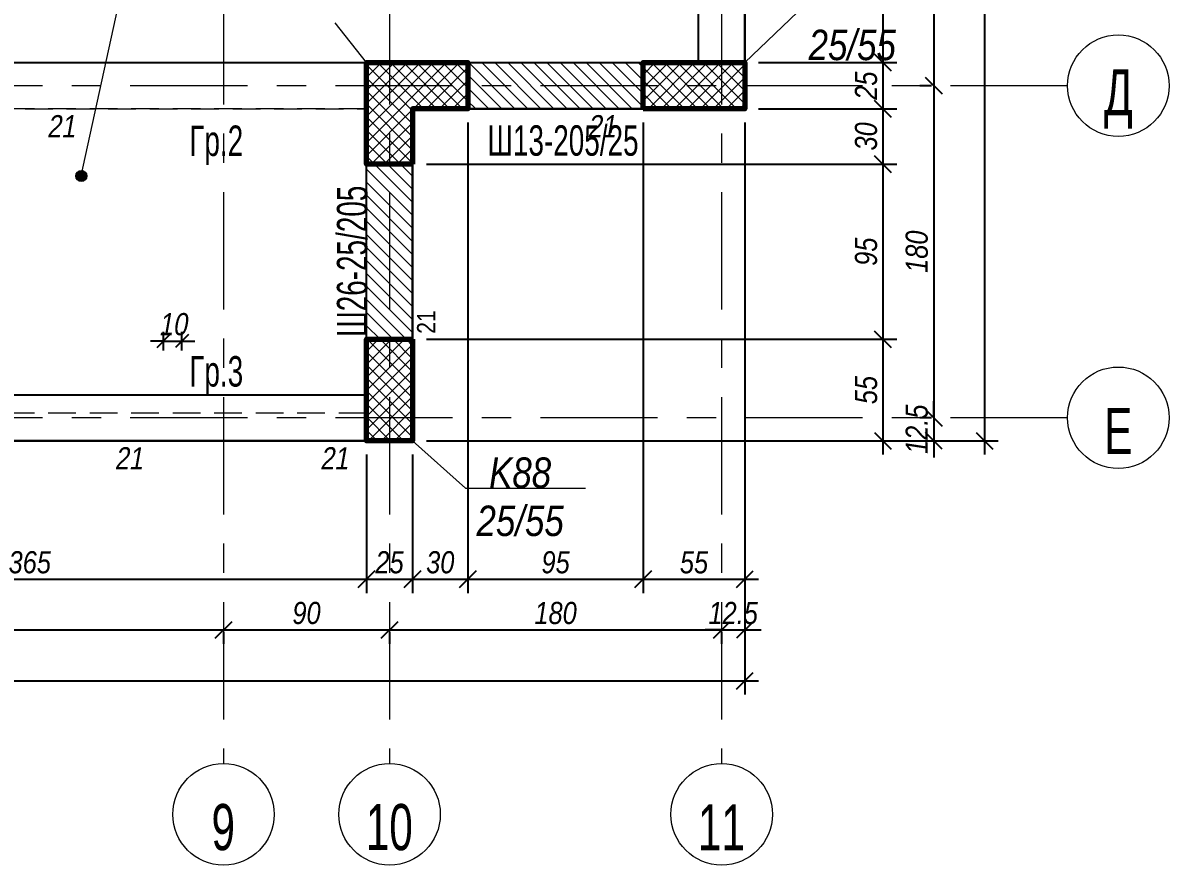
# Model space of a CAD drawing. Header units: millimetres. Extents: x 15565 to 20040, y -491 to 2778.
# Drawn here: x 18152 to 18773, y -24 to 433 of the extents above; entities that cross this region are included whole.
import ezdxf

# ---------------------------------------------------------------- set-up
doc = ezdxf.new("R2010")
doc.units = ezdxf.units.MM
doc.header["$PDMODE"] = 35
doc.linetypes.add('Grid Line', pattern=[111.125, 63.5, -15.875, 15.875, -15.875])
doc.linetypes.add('Hidden 3mm', pattern=[22.5, 15, -7.5])
doc.layers.get('Defpoints').update_dxf_attribs({"color": 6})
for name, color, linetype, lineweight in [('A-ANNO-DIMS', 41, 'Continuous', 9), ('A-FLOR', 132, 'Continuous', 25), ('A-FLOR-HDLN', 132, 'Hidden 3mm', 18), ('A-FLOR-IDEN', 11, 'Continuous', 9), ('A-WALL-IDEN', 52, 'Continuous', 9), ('A-WALL-PATT', 7, 'Continuous', 50), ('C- оси', 1, 'Continuous', 9), ('S-BEAM-HDLN', 132, 'Hidden 3mm', 18), ('S-COLS', 126, 'Continuous', 70), ('S-COLS-IDEN', 50, 'Continuous', 9), ('S-COLS_H', 7, 'Continuous', 70), ('S-GRID-оси', 1, 'Continuous', 9), ('гредиConcrete', 4, 'Continuous', 25), ('стени', 3, 'Continuous', 25)]:
    doc.layers.add(name, color=color, linetype=linetype, lineweight=lineweight)
doc.layers.add('GA_X', color=41, linetype='Continuous')
doc.layers.add('GA_Y', color=41, linetype='Continuous')
doc.styles.add('Arial Narrow', font='ARIALN.TTF', dxfattribs={"width": 0.8, "height": 25})
doc.styles.add('Arial Narrow_2', font='ARIALN.TTF', dxfattribs={"width": 0.8, "height": 16.5})
doc.styles.add('Arial Narrow_I', font='ARIALNI.TTF', dxfattribs={"height": 12})
doc.styles.add('Arial Narrow_I_1', font='ARIALNI.TTF', dxfattribs={"height": 16.5})
doc.styles.add('arn', font='ARIALN.TTF')
doc.styles.add('text', font='ARIALN.TTF', dxfattribs={"oblique": 10})
doc.dimstyles.new('arm', dxfattribs={"dimtxt": 10, "dimasz": 7, "dimexe": 5, "dimexo": 5, "dimgap": 3, "dimtad": 1, "dimdec": 1, "dimrnd": 0.5, "dimzin": 9, "dimtxsty": 'arn', "dimblk": 'OBLIQUE', "dimcen": -2.5, "dimdle": 5, "dimse1": 1, "dimse2": 1, "dimsd1": 1, "dimsd2": 1, "dimclrd": 256, "dimclre": 256, "dimclrt": 21, "dimadec": 0, "dimazin": 0, "dimtfac": 1, "dimtdec": 1, "dimtix": 1, "dimtmove": 2, "dimatfit": 3, "dimldrblk": 'DOT', "dimfxl": 1, "dimlwd": -1, "dimlwe": -1, "dimarcsym": 0})
doc.dimstyles.new('S&P', dxfattribs={"dimtxt": 12, "dimasz": 7, "dimexe": 5, "dimexo": 5, "dimgap": 3, "dimtad": 1, "dimdec": 1, "dimrnd": 0.5, "dimzin": 9, "dimtxsty": 'text', "dimblk": 'OBLIQUE', "dimcen": -2.5, "dimdle": 5, "dimclrd": 256, "dimclre": 256, "dimclrt": 21, "dimadec": 0, "dimazin": 0, "dimtfac": 1, "dimtdec": 1, "dimtix": 1, "dimtmove": 2, "dimatfit": 3, "dimldrblk": 'DOT', "dimfxl": 1, "dimlwd": -1, "dimlwe": -1, "dimarcsym": 0})
doc.dimstyles.new('Външни_дименсии_0_5_3', dxfattribs={"dimscale": 30.48, "dimtxt": 12.281172, "dimasz": 0.295276, "dimexe": 0.246063, "dimexo": 0.246063, "dimgap": 0.098425, "dimtad": 1, "dimdec": 1, "dimrnd": 0.5, "dimdsep": 46, "dimtxsty": 'Arial Narrow_I', "dimblk1": 'OBLIQUE', "dimblk2": 'OBLIQUE', "dimsah": 1, "dimcen": 0.09, "dimdle": 0.246063, "dimazin": 0, "dimtfac": 1, "dimtdec": 4, "dimtix": 1, "dimtmove": 0, "dimatfit": 3, "dimfxl": 1, "dimtvp": 1, "dimtolj": 1, "dimtzin": 0, "dimarcsym": 0})
pattern_1 = [(135, (-14351.6817, 4115.3176), (-3.5355339, -3.5355339), [])]
pattern_2 = [(45, (-14351.6817, 4115.3176), (-3.5355339, 3.5355339), []), (135, (-14351.6817, 4115.3176), (-3.5355339, -3.5355339), [])]

# ---------------------------------------------------------------- blocks, each defined once
blk = doc.blocks.new('*D16')
at = {"layer": 'Defpoints', "color": 0, "transparency": 16777216}
for p in [(18360.46, 278.54), (18360.46, 278.54), (18360.46, 257.54)]:
    blk.add_point(p, dxfattribs=at)
at = {"layer": 'GA_X', "color": 21, "transparency": 16777216, "insert": (18370.36, 270.54), "char_height": 10, "attachment_point": 5, "rotation": 90, "style": 'arn'}
blk.add_mtext('21', dxfattribs=at)
blk = doc.blocks.new('_Dot')
at = {"color": 0, "linetype": 'ByBlock', "lineweight": -2}
blk.add_line((-0.5, 0), (-1, 0), dxfattribs=at)
at = {"color": 0, "linetype": 'ByBlock', "const_width": 0.5}
blk.add_lwpolyline([(-0.25, 0, 1), (0.25, 0, 1)], format="xyb", close=True, dxfattribs=at)
blk = doc.blocks.new('_Oblique')
at = {"color": 0, "linetype": 'ByBlock', "lineweight": -2}
blk.add_line((-0.5, -0.5), (0.5, 0.5), dxfattribs=at)
blk = doc.blocks.new('*D140')
at = {"layer": 'Defpoints', "color": 0, "transparency": 16777216}
for p in [(18237.96, 260.19), (18227.96, 250.15), (18237.96, 250.15)]:
    blk.add_point(p, dxfattribs=at)
at = {"layer": 'GA_Y', "transparency": 16777216}
for p, q in [((18227.96, 255.15), (18227.96, 265.19)), ((18237.96, 255.15), (18237.96, 265.19)), ((18227.96, 260.19), (18220.96, 260.19)), ((18227.96, 260.19), (18237.96, 260.19)), ((18237.96, 260.19), (18244.96, 260.19))]:
    blk.add_line(p, q, dxfattribs=at)
at = {"layer": 'GA_Y', "transparency": 16777216, "xscale": 7, "yscale": 7, "zscale": 7}
blk.add_blockref('_Oblique', (18227.96, 260.19), dxfattribs=at)
at = {"layer": 'GA_Y', "transparency": 16777216, "xscale": 7, "yscale": 7, "zscale": 7, "rotation": 180}
blk.add_blockref('_Oblique', (18237.96, 260.19), dxfattribs=at)
at = {"layer": 'GA_Y', "color": 21, "transparency": 16777216, "insert": (18232.96, 269.31), "char_height": 12, "attachment_point": 5, "style": 'text'}
blk.add_mtext('10', dxfattribs=at)
blk = doc.blocks.new('*D213')
at = {"layer": 'Defpoints', "color": 0, "transparency": 16777216}
for p in [(18198.56, 208.66), (18219.56, 208.66), (18219.56, 208.66)]:
    blk.add_point(p, dxfattribs=at)
at = {"layer": 'GA_Y', "color": 21, "transparency": 16777216, "insert": (18209.06, 196.69), "char_height": 12, "attachment_point": 5, "style": 'text'}
blk.add_mtext('21', dxfattribs=at)
blk = doc.blocks.new('_None')
blk = doc.blocks.new('*D214')
at = {"layer": 'Defpoints', "color": 0, "transparency": 16777216}
for p in [(18309.88, 208.66), (18330.88, 208.66), (18330.88, 208.66)]:
    blk.add_point(p, dxfattribs=at)
at = {"layer": 'GA_Y', "color": 21, "transparency": 16777216, "insert": (18320.38, 196.69), "char_height": 12, "attachment_point": 5, "style": 'text'}
blk.add_mtext('21', dxfattribs=at)
blk = doc.blocks.new('*D215')
at = {"layer": 'Defpoints', "color": 0, "transparency": 16777216}
for p in [(18454.83, 388.66), (18475.83, 388.66), (18475.83, 388.66)]:
    blk.add_point(p, dxfattribs=at)
at = {"layer": 'GA_Y', "color": 21, "transparency": 16777216, "insert": (18465.33, 376.69), "char_height": 12, "attachment_point": 5, "style": 'text'}
blk.add_mtext('21', dxfattribs=at)
blk = doc.blocks.new('*D245')
at = {"layer": 'Defpoints', "color": 0, "transparency": 16777216}
for p in [(18161.89, 388.66), (18182.89, 388.66), (18182.89, 388.66)]:
    blk.add_point(p, dxfattribs=at)
at = {"layer": 'GA_Y', "color": 21, "transparency": 16777216, "insert": (18172.39, 376.69), "char_height": 12, "attachment_point": 5, "style": 'text'}
blk.add_mtext('21', dxfattribs=at)
blk = doc.blocks.new('Grid - M_Grid Head - Extreme-2650093-КОФРАЖЕН ПЛАН НА КОТА _14_88 - L5')
at = {"layer": 'S-GRID-оси'}
blk.add_circle((0, 0), 0.55, dxfattribs=at)
blk = doc.blocks.new('Таг колона - Таг колона-2887543-КОФРАЖЕН ПЛАН НА КОТА _14_88 - L5')
at = {"layer": 'S-COLS-IDEN'}
blk.add_line((-0.613, 0), (0.687, 0), dxfattribs=at)
blk = doc.blocks.new('*D329')
at = {"layer": 'A-ANNO-DIMS', "color": 0, "lineweight": -2, "transparency": 16777216}
for p, q in [((17952.96, 103.61), (18267.96, 103.61)), ((17960.46, 102.48), (17960.46, 96.11)), ((18260.46, 102.48), (18260.46, 96.11))]:
    blk.add_line(p, q, dxfattribs=at)
at = {"layer": 'Defpoints', "color": 0, "transparency": 16777216}
for p in [(17960.46, 109.98), (18260.46, 109.98), (18260.46, 103.61)]:
    blk.add_point(p, dxfattribs=at)
at = {"layer": 'A-ANNO-DIMS', "color": 0, "lineweight": -2, "transparency": 16777216, "xscale": 9, "yscale": 9, "zscale": 9, "rotation": 180}
blk.add_blockref('_Oblique', (17960.46, 103.61), dxfattribs=at)
at = {"layer": 'A-ANNO-DIMS', "color": 0, "lineweight": -2, "transparency": 16777216, "xscale": 9, "yscale": 9, "zscale": 9}
blk.add_blockref('_Oblique', (18260.46, 103.61), dxfattribs=at)
at = {"layer": 'A-ANNO-DIMS', "color": 0, "transparency": 16777216, "insert": (18110.46, 112.74), "char_height": 12, "width": 27.3695, "attachment_point": 5, "style": 'Arial Narrow_I'}
blk.add_mtext('\\A1;300', dxfattribs=at)
blk = doc.blocks.new('*D330')
at = {"layer": 'A-ANNO-DIMS', "color": 0, "lineweight": -2, "transparency": 16777216}
for p, q in [((18252.96, 103.61), (18357.96, 103.61)), ((18260.46, 102.48), (18260.46, 96.11)), ((18350.46, 102.48), (18350.46, 96.11))]:
    blk.add_line(p, q, dxfattribs=at)
at = {"layer": 'Defpoints', "color": 0, "transparency": 16777216}
for p in [(18260.46, 109.98), (18350.46, 109.98), (18350.46, 103.61)]:
    blk.add_point(p, dxfattribs=at)
at = {"layer": 'A-ANNO-DIMS', "color": 0, "lineweight": -2, "transparency": 16777216, "xscale": 9, "yscale": 9, "zscale": 9, "rotation": 180}
blk.add_blockref('_Oblique', (18260.46, 103.61), dxfattribs=at)
at = {"layer": 'A-ANNO-DIMS', "color": 0, "lineweight": -2, "transparency": 16777216, "xscale": 9, "yscale": 9, "zscale": 9}
blk.add_blockref('_Oblique', (18350.46, 103.61), dxfattribs=at)
at = {"layer": 'A-ANNO-DIMS', "color": 0, "transparency": 16777216, "insert": (18305.46, 112.74), "char_height": 12, "width": 18.2463, "attachment_point": 5, "style": 'Arial Narrow_I'}
blk.add_mtext('\\A1;90', dxfattribs=at)
blk = doc.blocks.new('*D331')
at = {"layer": 'A-ANNO-DIMS', "color": 0, "lineweight": -2, "transparency": 16777216}
for p, q in [((18342.96, 103.61), (18537.96, 103.61)), ((18350.46, 102.48), (18350.46, 96.11)), ((18530.46, 102.48), (18530.46, 96.11))]:
    blk.add_line(p, q, dxfattribs=at)
at = {"layer": 'Defpoints', "color": 0, "transparency": 16777216}
for p in [(18350.46, 109.98), (18530.46, 109.98), (18530.46, 103.61)]:
    blk.add_point(p, dxfattribs=at)
at = {"layer": 'A-ANNO-DIMS', "color": 0, "lineweight": -2, "transparency": 16777216, "xscale": 9, "yscale": 9, "zscale": 9, "rotation": 180}
blk.add_blockref('_Oblique', (18350.46, 103.61), dxfattribs=at)
at = {"layer": 'A-ANNO-DIMS', "color": 0, "lineweight": -2, "transparency": 16777216, "xscale": 9, "yscale": 9, "zscale": 9}
blk.add_blockref('_Oblique', (18530.46, 103.61), dxfattribs=at)
at = {"layer": 'A-ANNO-DIMS', "color": 0, "transparency": 16777216, "insert": (18440.46, 112.74), "char_height": 12, "width": 27.3695, "attachment_point": 5, "style": 'Arial Narrow_I'}
blk.add_mtext('\\A1;180', dxfattribs=at)
blk = doc.blocks.new('*D332')
at = {"layer": 'A-ANNO-DIMS', "color": 0, "lineweight": -2, "transparency": 16777216}
for p, q in [((18542.96, 378.66), (18542.96, 96.11)), ((18530.46, 103.61), (18521.46, 103.61)), ((18530.46, 103.61), (18542.96, 103.61)), ((18530.46, 102.48), (18530.46, 96.11)), ((18542.96, 103.61), (18551.96, 103.61))]:
    blk.add_line(p, q, dxfattribs=at)
at = {"layer": 'Defpoints', "color": 0, "transparency": 16777216}
for p in [(18542.96, 386.16), (18530.46, 109.98), (18542.96, 103.61)]:
    blk.add_point(p, dxfattribs=at)
at = {"layer": 'A-ANNO-DIMS', "color": 0, "lineweight": -2, "transparency": 16777216, "xscale": 9, "yscale": 9, "zscale": 9}
blk.add_blockref('_Oblique', (18530.46, 103.61), dxfattribs=at)
at = {"layer": 'A-ANNO-DIMS', "color": 0, "lineweight": -2, "transparency": 16777216, "xscale": 9, "yscale": 9, "zscale": 9, "rotation": 180}
blk.add_blockref('_Oblique', (18542.96, 103.61), dxfattribs=at)
at = {"layer": 'A-ANNO-DIMS', "color": 0, "transparency": 16777216, "insert": (18536.71, 112.74), "char_height": 12, "width": 32.048, "attachment_point": 5, "style": 'Arial Narrow_I'}
blk.add_mtext('\\A1;12.5', dxfattribs=at)
blk = doc.blocks.new('*D371')
at = {"layer": 'A-ANNO-DIMS', "color": 0, "lineweight": -2, "transparency": 16777216}
for p, q in [((18617.89, 1053.66), (18617.89, 403.66)), ((18550.46, 1046.16), (18625.39, 1046.16)), ((18550.46, 411.16), (18625.39, 411.16))]:
    blk.add_line(p, q, dxfattribs=at)
at = {"layer": 'Defpoints', "color": 0, "transparency": 16777216}
for p in [(18542.96, 1046.16), (18542.96, 411.16), (18617.89, 411.16)]:
    blk.add_point(p, dxfattribs=at)
at = {"layer": 'A-ANNO-DIMS', "color": 0, "lineweight": -2, "transparency": 16777216, "xscale": 9, "yscale": 9, "zscale": 9}
for p, rotation in [((18617.89, 1046.16), 90), ((18617.89, 411.16), 270)]:
    blk.add_blockref('_Oblique', p, dxfattribs=dict(at, rotation=rotation))
at = {"layer": 'A-ANNO-DIMS', "color": 0, "transparency": 16777216, "insert": (18608.76, 728.66), "char_height": 12, "width": 27.3695, "attachment_point": 5, "rotation": 90, "style": 'Arial Narrow_I'}
blk.add_mtext('\\A1;635', dxfattribs=at)
blk = doc.blocks.new('*D372')
at = {"layer": 'A-ANNO-DIMS', "color": 0, "lineweight": -2, "transparency": 16777216}
for p, q in [((18617.89, 418.66), (18617.89, 378.66)), ((18550.46, 411.16), (18625.39, 411.16)), ((18550.46, 386.16), (18625.39, 386.16))]:
    blk.add_line(p, q, dxfattribs=at)
at = {"layer": 'Defpoints', "color": 0, "transparency": 16777216}
for p in [(18542.96, 411.16), (18542.96, 386.16), (18617.89, 386.16)]:
    blk.add_point(p, dxfattribs=at)
at = {"layer": 'A-ANNO-DIMS', "color": 0, "lineweight": -2, "transparency": 16777216, "xscale": 9, "yscale": 9, "zscale": 9}
for p, rotation in [((18617.89, 411.16), 90), ((18617.89, 386.16), 270)]:
    blk.add_blockref('_Oblique', p, dxfattribs=dict(at, rotation=rotation))
at = {"layer": 'A-ANNO-DIMS', "color": 0, "transparency": 16777216, "insert": (18608.76, 398.66), "char_height": 12, "width": 18.2463, "attachment_point": 5, "rotation": 90, "style": 'Arial Narrow_I'}
blk.add_mtext('\\A1;25', dxfattribs=at)
blk = doc.blocks.new('*D373')
at = {"layer": 'A-ANNO-DIMS', "color": 0, "lineweight": -2, "transparency": 16777216}
for p, q in [((18617.89, 393.66), (18617.89, 348.66)), ((18550.46, 386.16), (18625.39, 386.16)), ((18370.46, 356.16), (18625.39, 356.16))]:
    blk.add_line(p, q, dxfattribs=at)
at = {"layer": 'Defpoints', "color": 0, "transparency": 16777216}
for p in [(18542.96, 386.16), (18362.96, 356.16), (18617.89, 356.16)]:
    blk.add_point(p, dxfattribs=at)
at = {"layer": 'A-ANNO-DIMS', "color": 0, "lineweight": -2, "transparency": 16777216, "xscale": 9, "yscale": 9, "zscale": 9}
for p, rotation in [((18617.89, 386.16), 90), ((18617.89, 356.16), 270)]:
    blk.add_blockref('_Oblique', p, dxfattribs=dict(at, rotation=rotation))
at = {"layer": 'A-ANNO-DIMS', "color": 0, "transparency": 16777216, "insert": (18608.76, 371.16), "char_height": 12, "width": 18.2463, "attachment_point": 5, "rotation": 90, "style": 'Arial Narrow_I'}
blk.add_mtext('\\A1;30', dxfattribs=at)
blk = doc.blocks.new('*D374')
at = {"layer": 'A-ANNO-DIMS', "color": 0, "lineweight": -2, "transparency": 16777216}
for p, q in [((18617.89, 363.66), (18617.89, 253.66)), ((18370.46, 356.16), (18625.39, 356.16)), ((18370.46, 261.16), (18625.39, 261.16))]:
    blk.add_line(p, q, dxfattribs=at)
at = {"layer": 'Defpoints', "color": 0, "transparency": 16777216}
for p in [(18362.96, 356.16), (18362.96, 261.16), (18617.89, 261.16)]:
    blk.add_point(p, dxfattribs=at)
at = {"layer": 'A-ANNO-DIMS', "color": 0, "lineweight": -2, "transparency": 16777216, "xscale": 9, "yscale": 9, "zscale": 9}
for p, rotation in [((18617.89, 356.16), 90), ((18617.89, 261.16), 270)]:
    blk.add_blockref('_Oblique', p, dxfattribs=dict(at, rotation=rotation))
at = {"layer": 'A-ANNO-DIMS', "color": 0, "transparency": 16777216, "insert": (18608.76, 308.66), "char_height": 12, "width": 18.2463, "attachment_point": 5, "rotation": 90, "style": 'Arial Narrow_I'}
blk.add_mtext('\\A1;95', dxfattribs=at)
blk = doc.blocks.new('*D375')
at = {"layer": 'A-ANNO-DIMS', "color": 0, "lineweight": -2, "transparency": 16777216}
for p, q in [((18617.89, 268.66), (18617.89, 198.66)), ((18370.46, 261.16), (18625.39, 261.16)), ((18370.46, 206.16), (18625.39, 206.16))]:
    blk.add_line(p, q, dxfattribs=at)
at = {"layer": 'Defpoints', "color": 0, "transparency": 16777216}
for p in [(18362.96, 261.16), (18362.96, 206.16), (18617.89, 206.16)]:
    blk.add_point(p, dxfattribs=at)
at = {"layer": 'A-ANNO-DIMS', "color": 0, "lineweight": -2, "transparency": 16777216, "xscale": 9, "yscale": 9, "zscale": 9}
for p, rotation in [((18617.89, 261.16), 90), ((18617.89, 206.16), 270)]:
    blk.add_blockref('_Oblique', p, dxfattribs=dict(at, rotation=rotation))
at = {"layer": 'A-ANNO-DIMS', "color": 0, "transparency": 16777216, "insert": (18608.79, 233.66), "char_height": 12, "width": 18.2463, "attachment_point": 5, "rotation": 90, "style": 'Arial Narrow_I'}
blk.add_mtext('\\A1;55', dxfattribs=at)
blk = doc.blocks.new('*D380')
at = {"layer": 'A-ANNO-DIMS', "color": 0, "lineweight": -2, "transparency": 16777216}
for p, q in [((18645.39, 1066.16), (18645.39, 391.16)), ((18644.25, 1058.66), (18637.89, 1058.66)), ((18644.25, 398.66), (18637.89, 398.66))]:
    blk.add_line(p, q, dxfattribs=at)
at = {"layer": 'Defpoints', "color": 0, "transparency": 16777216}
for p in [(18651.75, 1058.66), (18645.39, 398.66), (18651.75, 398.66)]:
    blk.add_point(p, dxfattribs=at)
at = {"layer": 'A-ANNO-DIMS', "color": 0, "lineweight": -2, "transparency": 16777216, "xscale": 9, "yscale": 9, "zscale": 9}
for p, rotation in [((18645.39, 1058.66), 90), ((18645.39, 398.66), 270)]:
    blk.add_blockref('_Oblique', p, dxfattribs=dict(at, rotation=rotation))
at = {"layer": 'A-ANNO-DIMS', "color": 0, "transparency": 16777216, "insert": (18636.26, 728.66), "char_height": 12, "width": 27.3695, "attachment_point": 5, "rotation": 90, "style": 'Arial Narrow_I'}
blk.add_mtext('\\A1;660', dxfattribs=at)
blk = doc.blocks.new('*D381')
at = {"layer": 'A-ANNO-DIMS', "color": 0, "lineweight": -2, "transparency": 16777216}
for p, q in [((18645.39, 406.16), (18645.39, 211.16)), ((18644.25, 398.66), (18637.89, 398.66)), ((18644.25, 218.66), (18637.89, 218.66))]:
    blk.add_line(p, q, dxfattribs=at)
at = {"layer": 'Defpoints', "color": 0, "transparency": 16777216}
for p in [(18651.75, 398.66), (18645.39, 218.66), (18651.75, 218.66)]:
    blk.add_point(p, dxfattribs=at)
at = {"layer": 'A-ANNO-DIMS', "color": 0, "lineweight": -2, "transparency": 16777216, "xscale": 9, "yscale": 9, "zscale": 9}
for p, rotation in [((18645.39, 398.66), 90), ((18645.39, 218.66), 270)]:
    blk.add_blockref('_Oblique', p, dxfattribs=dict(at, rotation=rotation))
at = {"layer": 'A-ANNO-DIMS', "color": 0, "transparency": 16777216, "insert": (18636.26, 308.66), "char_height": 12, "width": 27.3695, "attachment_point": 5, "rotation": 90, "style": 'Arial Narrow_I'}
blk.add_mtext('\\A1;180', dxfattribs=at)
blk = doc.blocks.new('*D382')
at = {"layer": 'A-ANNO-DIMS', "color": 0, "lineweight": -2, "transparency": 16777216}
for p, q in [((18645.39, 218.66), (18645.39, 227.66)), ((18644.25, 218.66), (18637.89, 218.66)), ((18645.39, 218.66), (18645.39, 206.16)), ((18370.46, 206.16), (18652.89, 206.16)), ((18645.39, 206.16), (18645.39, 197.16))]:
    blk.add_line(p, q, dxfattribs=at)
at = {"layer": 'Defpoints', "color": 0, "transparency": 16777216}
for p in [(18651.75, 218.66), (18362.96, 206.16), (18645.39, 206.16)]:
    blk.add_point(p, dxfattribs=at)
at = {"layer": 'A-ANNO-DIMS', "color": 0, "lineweight": -2, "transparency": 16777216, "xscale": 9, "yscale": 9, "zscale": 9}
for p, rotation in [((18645.39, 218.66), 270), ((18645.39, 206.16), 90)]:
    blk.add_blockref('_Oblique', p, dxfattribs=dict(at, rotation=rotation))
at = {"layer": 'A-ANNO-DIMS', "color": 0, "transparency": 16777216, "insert": (18636.26, 212.41), "char_height": 12, "width": 32.048, "attachment_point": 5, "rotation": 90, "style": 'Arial Narrow_I'}
blk.add_mtext('\\A1;12.5', dxfattribs=at)
blk = doc.blocks.new('*D383')
at = {"layer": 'A-ANNO-DIMS', "color": 0, "lineweight": -2, "transparency": 16777216}
for p, q in [((18672.89, 2173.66), (18672.89, 198.66)), ((18280.46, 2166.16), (18680.39, 2166.16)), ((18370.46, 206.16), (18680.39, 206.16))]:
    blk.add_line(p, q, dxfattribs=at)
at = {"layer": 'Defpoints', "color": 0, "transparency": 16777216}
for p in [(18272.96, 2166.16), (18362.96, 206.16), (18672.89, 206.16)]:
    blk.add_point(p, dxfattribs=at)
at = {"layer": 'A-ANNO-DIMS', "color": 0, "lineweight": -2, "transparency": 16777216, "xscale": 9, "yscale": 9, "zscale": 9}
for p, rotation in [((18672.89, 2166.16), 90), ((18672.89, 206.16), 270)]:
    blk.add_blockref('_Oblique', p, dxfattribs=dict(at, rotation=rotation))
at = {"layer": 'A-ANNO-DIMS', "color": 0, "transparency": 16777216, "insert": (18663.76, 1186.16), "char_height": 12, "width": 36.4926, "attachment_point": 5, "rotation": 90, "style": 'Arial Narrow_I'}
blk.add_mtext('\\A1;1960', dxfattribs=at)
blk = doc.blocks.new('*D297')
at = {"layer": 'A-ANNO-DIMS', "color": 0, "lineweight": -2, "transparency": 16777216}
for p, q in [((17972.96, 198.66), (17972.96, 123.61)), ((18337.96, 198.66), (18337.96, 123.61)), ((17965.46, 131.11), (18345.46, 131.11))]:
    blk.add_line(p, q, dxfattribs=at)
at = {"layer": 'Defpoints', "color": 0, "transparency": 16777216}
for p in [(17972.96, 206.16), (18337.96, 206.16), (18337.96, 131.11)]:
    blk.add_point(p, dxfattribs=at)
at = {"layer": 'A-ANNO-DIMS', "color": 0, "lineweight": -2, "transparency": 16777216, "xscale": 9, "yscale": 9, "zscale": 9, "rotation": 180}
blk.add_blockref('_Oblique', (17972.96, 131.11), dxfattribs=at)
at = {"layer": 'A-ANNO-DIMS', "color": 0, "lineweight": -2, "transparency": 16777216, "xscale": 9, "yscale": 9, "zscale": 9}
blk.add_blockref('_Oblique', (18337.96, 131.11), dxfattribs=at)
at = {"layer": 'A-ANNO-DIMS', "color": 0, "transparency": 16777216, "insert": (18155.46, 140.24), "char_height": 12, "width": 27.3695, "attachment_point": 5, "style": 'Arial Narrow_I'}
blk.add_mtext('\\A1;365', dxfattribs=at)
blk = doc.blocks.new('*D298')
at = {"layer": 'A-ANNO-DIMS', "color": 0, "lineweight": -2, "transparency": 16777216}
for p, q in [((18337.96, 198.66), (18337.96, 123.61)), ((18362.96, 198.66), (18362.96, 123.61)), ((18330.46, 131.11), (18370.46, 131.11))]:
    blk.add_line(p, q, dxfattribs=at)
at = {"layer": 'Defpoints', "color": 0, "transparency": 16777216}
for p in [(18337.96, 206.16), (18362.96, 206.16), (18362.96, 131.11)]:
    blk.add_point(p, dxfattribs=at)
at = {"layer": 'A-ANNO-DIMS', "color": 0, "lineweight": -2, "transparency": 16777216, "xscale": 9, "yscale": 9, "zscale": 9, "rotation": 180}
blk.add_blockref('_Oblique', (18337.96, 131.11), dxfattribs=at)
at = {"layer": 'A-ANNO-DIMS', "color": 0, "lineweight": -2, "transparency": 16777216, "xscale": 9, "yscale": 9, "zscale": 9}
blk.add_blockref('_Oblique', (18362.96, 131.11), dxfattribs=at)
at = {"layer": 'A-ANNO-DIMS', "color": 0, "transparency": 16777216, "insert": (18350.46, 140.24), "char_height": 12, "width": 18.2463, "attachment_point": 5, "style": 'Arial Narrow_I'}
blk.add_mtext('\\A1;25', dxfattribs=at)
blk = doc.blocks.new('*D299')
at = {"layer": 'A-ANNO-DIMS', "color": 0, "lineweight": -2, "transparency": 16777216}
for p, q in [((18392.96, 378.66), (18392.96, 123.61)), ((18362.96, 198.66), (18362.96, 123.61)), ((18355.46, 131.11), (18400.46, 131.11))]:
    blk.add_line(p, q, dxfattribs=at)
at = {"layer": 'Defpoints', "color": 0, "transparency": 16777216}
for p in [(18392.96, 386.16), (18362.96, 206.16), (18392.96, 131.11)]:
    blk.add_point(p, dxfattribs=at)
at = {"layer": 'A-ANNO-DIMS', "color": 0, "lineweight": -2, "transparency": 16777216, "xscale": 9, "yscale": 9, "zscale": 9, "rotation": 180}
blk.add_blockref('_Oblique', (18362.96, 131.11), dxfattribs=at)
at = {"layer": 'A-ANNO-DIMS', "color": 0, "lineweight": -2, "transparency": 16777216, "xscale": 9, "yscale": 9, "zscale": 9}
blk.add_blockref('_Oblique', (18392.96, 131.11), dxfattribs=at)
at = {"layer": 'A-ANNO-DIMS', "color": 0, "transparency": 16777216, "insert": (18377.96, 140.24), "char_height": 12, "width": 18.2463, "attachment_point": 5, "style": 'Arial Narrow_I'}
blk.add_mtext('\\A1;30', dxfattribs=at)
blk = doc.blocks.new('*D300')
at = {"layer": 'A-ANNO-DIMS', "color": 0, "lineweight": -2, "transparency": 16777216}
for p, q in [((18392.96, 378.66), (18392.96, 123.61)), ((18487.96, 378.66), (18487.96, 123.61)), ((18385.46, 131.11), (18495.46, 131.11))]:
    blk.add_line(p, q, dxfattribs=at)
at = {"layer": 'Defpoints', "color": 0, "transparency": 16777216}
for p in [(18392.96, 386.16), (18487.96, 386.16), (18487.96, 131.11)]:
    blk.add_point(p, dxfattribs=at)
at = {"layer": 'A-ANNO-DIMS', "color": 0, "lineweight": -2, "transparency": 16777216, "xscale": 9, "yscale": 9, "zscale": 9, "rotation": 180}
blk.add_blockref('_Oblique', (18392.96, 131.11), dxfattribs=at)
at = {"layer": 'A-ANNO-DIMS', "color": 0, "lineweight": -2, "transparency": 16777216, "xscale": 9, "yscale": 9, "zscale": 9}
blk.add_blockref('_Oblique', (18487.96, 131.11), dxfattribs=at)
at = {"layer": 'A-ANNO-DIMS', "color": 0, "transparency": 16777216, "insert": (18440.46, 140.24), "char_height": 12, "width": 18.2463, "attachment_point": 5, "style": 'Arial Narrow_I'}
blk.add_mtext('\\A1;95', dxfattribs=at)
blk = doc.blocks.new('*D301')
at = {"layer": 'A-ANNO-DIMS', "color": 0, "lineweight": -2, "transparency": 16777216}
for p, q in [((18487.96, 378.66), (18487.96, 123.61)), ((18542.96, 378.66), (18542.96, 123.61)), ((18480.46, 131.11), (18550.46, 131.11))]:
    blk.add_line(p, q, dxfattribs=at)
at = {"layer": 'Defpoints', "color": 0, "transparency": 16777216}
for p in [(18487.96, 386.16), (18542.96, 386.16), (18542.96, 131.11)]:
    blk.add_point(p, dxfattribs=at)
at = {"layer": 'A-ANNO-DIMS', "color": 0, "lineweight": -2, "transparency": 16777216, "xscale": 9, "yscale": 9, "zscale": 9, "rotation": 180}
blk.add_blockref('_Oblique', (18487.96, 131.11), dxfattribs=at)
at = {"layer": 'A-ANNO-DIMS', "color": 0, "lineweight": -2, "transparency": 16777216, "xscale": 9, "yscale": 9, "zscale": 9}
blk.add_blockref('_Oblique', (18542.96, 131.11), dxfattribs=at)
at = {"layer": 'A-ANNO-DIMS', "color": 0, "transparency": 16777216, "insert": (18515.46, 140.21), "char_height": 12, "width": 18.2463, "attachment_point": 5, "style": 'Arial Narrow_I'}
blk.add_mtext('\\A1;55', dxfattribs=at)
blk = doc.blocks.new('*D321')
at = {"layer": 'A-ANNO-DIMS', "color": 0, "lineweight": -2, "transparency": 16777216}
for p, q in [((15902.96, 378.66), (15902.96, 68.61)), ((18542.96, 378.66), (18542.96, 68.61)), ((15895.46, 76.11), (18550.46, 76.11))]:
    blk.add_line(p, q, dxfattribs=at)
at = {"layer": 'Defpoints', "color": 0, "transparency": 16777216}
for p in [(15902.96, 386.16), (18542.96, 386.16), (18542.96, 76.11)]:
    blk.add_point(p, dxfattribs=at)
at = {"layer": 'A-ANNO-DIMS', "color": 0, "lineweight": -2, "transparency": 16777216, "xscale": 9, "yscale": 9, "zscale": 9, "rotation": 180}
blk.add_blockref('_Oblique', (15902.96, 76.11), dxfattribs=at)
at = {"layer": 'A-ANNO-DIMS', "color": 0, "lineweight": -2, "transparency": 16777216, "xscale": 9, "yscale": 9, "zscale": 9}
blk.add_blockref('_Oblique', (18542.96, 76.11), dxfattribs=at)
at = {"layer": 'A-ANNO-DIMS', "color": 0, "transparency": 16777216, "insert": (17222.96, 85.24), "char_height": 12, "width": 36.4926, "attachment_point": 5, "style": 'Arial Narrow_I'}
blk.add_mtext('\\A1;2640', dxfattribs=at)

msp = doc.modelspace()

# ---------------------------------------------------------------- hatches: boundary and pattern name
at = {"layer": 'A-FLOR-IDEN'}
h = msp.add_hatch(color=256, dxfattribs=at)
edge = h.paths.add_edge_path()
edge.add_arc((18183.38, 349.73), 3, 0, 360)
at = {"layer": 'A-WALL-PATT', "lineweight": 18}
h = msp.add_hatch(dxfattribs=at)
h.set_pattern_fill('FP_2', color=250, style=0, pattern_type=2)
h.set_pattern_definition(pattern_1)
h.paths.add_polyline_path([(18392.96, 386.16), (18487.96, 386.16), (18487.96, 411.16), (18392.96, 411.16), (18392.96, 407.31)])
h = msp.add_hatch(dxfattribs=at)
h.set_pattern_fill('FP_2', color=250, style=0, pattern_type=2)
h.set_pattern_definition(pattern_1)
h.paths.add_polyline_path([(18362.96, 261.16), (18362.96, 356.16), (18337.96, 356.16), (18337.96, 261.16)])
at = {"layer": 'S-COLS_H', "lineweight": 18}
h = msp.add_hatch(dxfattribs=at)
h.set_pattern_fill('FP_1', color=256, style=0, pattern_type=2)
h.set_pattern_definition(pattern_2)
h.paths.add_polyline_path([(18337.96, 356.16), (18362.96, 356.16), (18362.96, 386.16), (18392.96, 386.16), (18392.96, 411.16), (18337.96, 411.16), (18337.96, 374.43)])
h = msp.add_hatch(dxfattribs=at)
h.set_pattern_fill('FP_1', color=256, style=0, pattern_type=2)
h.set_pattern_definition(pattern_2)
h.paths.add_polyline_path([(18542.96, 386.16), (18542.96, 411.16), (18487.96, 411.16), (18487.96, 386.16)])
h = msp.add_hatch(dxfattribs=at)
h.set_pattern_fill('FP_1', color=256, style=0, pattern_type=2)
h.set_pattern_definition(pattern_2)
h.paths.add_polyline_path([(18362.96, 206.16), (18362.96, 261.16), (18337.96, 261.16), (18337.96, 206.16)])

# ---------------------------------------------------------------- linework, layer by layer
at = {"layer": 'A-FLOR'}
msp.add_line((17972.96, 411.16), (18337.96, 411.16), dxfattribs=at)
msp.add_lwpolyline([(18362.96, 206.16), (18362.96, 386.16), (18542.96, 386.16), (18542.96, 1806.16), (18272.96, 1806.16), (18272.96, 2166.16), (17587.98, 2166.16), (17587.98, 2016.16), (16857.96, 2016.16), (16857.96, 2166.16), (16172.96, 2166.16), (16172.96, 1806.16), (15902.96, 1806.16), (15902.96, 386.16), (16082.96, 386.16), (16082.96, 206.16), (18362.96, 206.16)], close=True, dxfattribs=at)
at = {"layer": 'A-FLOR-HDLN'}
msp.add_line((18337.96, 386.16), (17972.96, 386.16), dxfattribs=at)
at = {"layer": 'A-FLOR-IDEN'}
msp.add_line((18183.38, 349.73), (18211.77, 480.18), dxfattribs=at)
msp.add_circle((18183.38, 349.73), 3, dxfattribs=at)
at = {"layer": 'C- оси', "linetype": 'Grid Line'}
for p, q in [((18260.46, 2341.16), (18260.46, 31.16)), ((18350.46, 2341.16), (18350.46, 31.16)), ((18530.46, 2341.16), (18530.46, 31.16)), ((18717.96, 398.66), (15727.96, 398.66)), ((18717.96, 218.66), (15727.96, 218.66))]:
    msp.add_line(p, q, dxfattribs=at)
at = {"layer": 'S-BEAM-HDLN'}
for p, q in [((17972.96, 386.16), (18337.96, 386.16)), ((18337.96, 221.16), (17972.96, 221.16))]:
    msp.add_line(p, q, dxfattribs=at)
at = {"layer": 'S-COLS'}
for points in [[(18362.96, 356.16), (18337.96, 356.16), (18337.96, 411.16), (18392.96, 411.16), (18392.96, 386.16), (18362.96, 386.16)], [(18487.96, 386.16), (18487.96, 411.16), (18542.96, 411.16), (18542.96, 386.16)], [(18362.96, 261.16), (18362.96, 206.16), (18337.96, 206.16), (18337.96, 261.16)]]:
    msp.add_lwpolyline(points, close=True, dxfattribs=at)
at = {"layer": 'S-COLS-IDEN'}
for p, q in [((18542.96, 411.16), (18571.59, 438.45)), ((18337.96, 411.16), (18321.07, 432.68)), ((18362.96, 206.16), (18391.59, 180.47))]:
    msp.add_line(p, q, dxfattribs=at)
at = {"layer": 'гредиConcrete'}
for points in [[(18542.96, 411.16), (18517.96, 411.16), (18517.96, 1046.16), (18542.96, 1046.16)], [(17972.96, 231.16), (18337.96, 231.16), (18337.96, 206.16), (17972.96, 206.16)]]:
    msp.add_lwpolyline(points, close=True, dxfattribs=at)
at = {"layer": 'стени'}
for points in [[(18392.96, 386.16), (18392.96, 411.16), (18487.96, 411.16), (18487.96, 386.16)], [(18362.96, 261.16), (18337.96, 261.16), (18337.96, 356.16), (18362.96, 356.16)]]:
    msp.add_lwpolyline(points, close=True, dxfattribs=at)

# ---------------------------------------------------------------- block references
at = {"layer": 'S-COLS-IDEN', "xscale": 49.99999999999998, "yscale": 49.99999999999998, "zscale": 49.99999999999998}
msp.add_blockref('Таг колона - Таг колона-2887543-КОФРАЖЕН ПЛАН НА КОТА _14_88 - L5', (18422.24, 180.47), dxfattribs=at)
at = {"layer": 'S-GRID-оси', "xscale": 49.99999999999998, "yscale": 49.99999999999998, "zscale": 49.99999999999998}
for p, rotation in [((18745.46, 398.66), 90), ((18745.46, 218.66), 90), ((18260.46, 3.66), 180), ((18350.46, 3.66), 180), ((18530.46, 3.66), 180)]:
    msp.add_blockref('Grid - M_Grid Head - Extreme-2650093-КОФРАЖЕН ПЛАН НА КОТА _14_88 - L5', p, dxfattribs=dict(at, rotation=rotation))

# ---------------------------------------------------------------- texts
at = {"layer": 'A-WALL-IDEN', "char_height": 16.5, "width": 120, "attachment_point": 5, "line_spacing_factor": 0.949189, "style": 'Arial Narrow_2'}
for s, insert in [('\\pt50.80003,101.60007,152.39994,203.19997,254.00001,304.80004,355.60008,406.39995,457.19998,508.00002,558.80005,609.59992,660.39996,711.19999,762.00003,812.80006,863.59993,914.39997,965.2,1016.00004,1066.80008,1117.59995,1168.39998,1219.20002,1270.00005,1320.79992,1371.59996,1422.39999,1473.20003,1524.00006,1574.79993,1625.59997;Гр.2', (18256.6, 366.32)), ('\\pt50.80003,101.60007,152.39994,203.19997,254.00001,304.80004,355.60008,406.39995,457.19998,508.00002,558.80005,609.59992,660.39996,711.19999,762.00003,812.80006,863.59993,914.39997,965.2,1016.00004,1066.80008,1117.59995,1168.39998,1219.20002,1270.00005,1320.79992,1371.59996,1422.39999,1473.20003,1524.00006,1574.79993,1625.59997;Ш13-205/25', (18444.45, 368.82)), ('\\pt50.80003,101.60007,152.39994,203.19997,254.00001,304.80004,355.60008,406.39995,457.19998,508.00002,558.80005,609.59992,660.39996,711.19999,762.00003,812.80006,863.59993,914.39997,965.2,1016.00004,1066.80008,1117.59995,1168.39998,1219.20002,1270.00005,1320.79992,1371.59996,1422.39999,1473.20003,1524.00006,1574.79993,1625.59997;Гр.3', (18256.6, 241.32))]:
    msp.add_mtext(s, dxfattribs=dict(at, insert=insert))
at = {"layer": 'A-WALL-IDEN', "insert": (18330.3, 303.48), "char_height": 16.5, "width": 120, "attachment_point": 5, "rotation": 90, "line_spacing_factor": 0.949189, "style": 'Arial Narrow_2'}
msp.add_mtext('\\pt50.80003,101.60007,152.39994,203.19997,254.00001,304.80004,355.60008,406.39995,457.19998,508.00002,558.80005,609.59992,660.39996,711.19999,762.00003,812.80006,863.59993,914.39997,965.2,1016.00004,1066.80008,1117.59995,1168.39998,1219.20002,1270.00005,1320.79992,1371.59996,1422.39999,1473.20003,1524.00006,1574.79993,1625.59997;Ш26-25/205', dxfattribs=at)
at = {"layer": 'S-COLS-IDEN', "char_height": 16.5, "width": 46.65, "attachment_point": 5, "line_spacing_factor": 0.949189, "style": 'Arial Narrow_I_1'}
for s, insert in [('\\pxqc,t3.84848,7.69697,11.54545,15.39394,19.24242,23.09091,26.93939,30.78788,34.63636,38.48485,42.33333,46.18182,50.0303,53.87879,57.72727,61.57576,65.42424,69.27273,73.12121,76.9697,80.81818,84.66667,88.51515,92.36364,96.21212,100.06061,103.90909,107.75758,111.60606,115.45455,119.30303,123.15152;{K80\\P25/55}', (18601.25, 433.7)), ('\\pxqc,t3.84848,7.69697,11.54545,15.39394,19.24242,23.09091,26.93939,30.78788,34.63636,38.48485,42.33333,46.18182,50.0303,53.87879,57.72727,61.57576,65.42424,69.27273,73.12121,76.9697,80.81818,84.66667,88.51515,92.36364,96.21212,100.06061,103.90909,107.75758,111.60606,115.45455,119.30303,123.15152;{K88\\P25/55}', (18421.25, 175.72))]:
    msp.add_mtext(s, dxfattribs=dict(at, insert=insert))
at = {"layer": 'S-GRID-оси', "char_height": 25, "attachment_point": 5, "line_spacing_factor": 0.949189, "style": 'Arial Narrow'}
for s, insert, width in [('\\pt50.8,101.6,152.4,203.2,254,304.8,355.6,406.4,457.2,508,558.8,609.6,660.4,711.2,762,812.8,863.6,914.4,965.2,1016,1066.8,1117.6,1168.4,1219.2,1270,1320.8,1371.6,1422.4,1473.2,1524,1574.8,1625.6;Д', (18745.45, 391.46), 15.88), ('\\pt50.8,101.6,152.4,203.2,254,304.8,355.6,406.4,457.2,508,558.8,609.6,660.4,711.2,762,812.8,863.6,914.4,965.2,1016,1066.8,1117.6,1168.4,1219.2,1270,1320.8,1371.6,1422.4,1473.2,1524,1574.8,1625.6;Е', (18745.45, 211.46), 15.88), ('\\pxqc,t2.032,4.064,6.096,8.128,10.16,12.192,14.224,16.256,18.288,20.32,22.352,24.384,26.416,28.448,30.48,32.512,34.544,36.576,38.608,40.64,42.672,44.704,46.736,48.768,50.8,52.832,54.864,56.896,58.928,60.96,62.992,65.024;{9}', (18260.33, -3.41), 13.24), ('\\pxqc,t2.032,4.064,6.096,8.128,10.16,12.192,14.224,16.256,18.288,20.32,22.352,24.384,26.416,28.448,30.48,32.512,34.544,36.576,38.608,40.64,42.672,44.704,46.736,48.768,50.8,52.832,54.864,56.896,58.928,60.96,62.992,65.024;{10}', (18350.33, -3.41), 26.2), ('\\pxqc,t2.032,4.064,6.096,8.128,10.16,12.192,14.224,16.256,18.288,20.32,22.352,24.384,26.416,28.448,30.48,32.512,34.544,36.576,38.608,40.64,42.672,44.704,46.736,48.768,50.8,52.832,54.864,56.896,58.928,60.96,62.992,65.024;{11}', (18530.33, -3.41), 26.2)]:
    msp.add_mtext(s, dxfattribs=dict(at, insert=insert, width=width))

# ---------------------------------------------------------------- dimensions: what is measured, and where the dimension line sits
at = {"layer": 'A-ANNO-DIMS'}
for base, p1, p2, override, picture, middle in [((18672.89, 206.16), (18272.96, 2166.16), (18362.96, 206.16), {"dimpost": '<>', "dimfxl": 1962.065238}, '*D383', (18663.76, 1186.16)), ((18645.39, 398.66), (18651.75, 1058.66), (18651.75, 398.66), {"dimpost": '<>', "dimfxl": 660}, '*D380', (18636.26, 728.66)), ((18617.89, 411.16), (18542.96, 1046.16), (18542.96, 411.16), {"dimpost": '<>', "dimfxl": 635}, '*D371', (18608.76, 728.66)), ((18617.89, 386.16), (18542.96, 411.16), (18542.96, 386.16), {"dimpost": '<>', "dimfxl": 25}, '*D372', (18608.76, 398.66)), ((18645.39, 218.66), (18651.75, 398.66), (18651.75, 218.66), {"dimpost": '<>', "dimfxl": 180}, '*D381', (18636.26, 308.66)), ((18617.89, 356.16), (18542.96, 386.16), (18362.96, 356.16), {"dimpost": '<>', "dimfxl": 182.482876}, '*D373', (18608.76, 371.16)), ((18617.89, 261.16), (18362.96, 356.16), (18362.96, 261.16), {"dimpost": '<>', "dimfxl": 95}, '*D374', (18608.76, 308.66)), ((18617.89, 206.16), (18362.96, 261.16), (18362.96, 206.16), {"dimpost": '<>', "dimfxl": 55}, '*D375', (18608.79, 233.66)), ((18645.39, 206.16), (18651.75, 218.66), (18362.96, 206.16), {"dimpost": '<>', "dimfxl": 289.057626}, '*D382', (18636.26, 212.41))]:
    dim = msp.add_linear_dim(base=base, p1=p1, p2=p2, angle=90, dimstyle='Външни_дименсии_0_5_3', override=override, dxfattribs=at)
    dim.commit()
    dim.dimension.update_dxf_attribs({"geometry": picture, "text_midpoint": middle})
for base, p1, p2, override, picture, middle in [((18542.96, 76.11), (15902.96, 386.16), (18542.96, 386.16), {"dimpost": '<>', "dimfxl": 2640}, '*D321', (17222.96, 85.24)), ((18392.96, 131.11), (18362.96, 206.16), (18392.96, 386.16), {"dimpost": '<>', "dimfxl": 182.482876}, '*D299', (18377.96, 140.24)), ((18487.96, 131.11), (18392.96, 386.16), (18487.96, 386.16), {"dimpost": '<>', "dimfxl": 95}, '*D300', (18440.46, 140.24)), ((18542.96, 131.11), (18487.96, 386.16), (18542.96, 386.16), {"dimpost": '<>', "dimfxl": 55}, '*D301', (18515.46, 140.21)), ((18542.96, 103.61), (18530.46, 109.98), (18542.96, 386.16), {"dimpost": '<>', "dimfxl": 276.469879}, '*D332', (18536.71, 112.74)), ((18337.96, 131.11), (17972.96, 206.16), (18337.96, 206.16), {"dimpost": '<>', "dimfxl": 365}, '*D297', (18155.46, 140.24)), ((18362.96, 131.11), (18337.96, 206.16), (18362.96, 206.16), {"dimpost": '<>', "dimfxl": 25}, '*D298', (18350.46, 140.24)), ((18260.46, 103.61), (17960.46, 109.98), (18260.46, 109.98), {"dimpost": '<>', "dimfxl": 300}, '*D329', (18110.46, 112.74)), ((18350.46, 103.61), (18260.46, 109.98), (18350.46, 109.98), {"dimpost": '<>', "dimfxl": 90}, '*D330', (18305.46, 112.74)), ((18530.46, 103.61), (18350.46, 109.98), (18530.46, 109.98), {"dimpost": '<>', "dimfxl": 180}, '*D331', (18440.46, 112.74))]:
    dim = msp.add_linear_dim(base=base, p1=p1, p2=p2, dimstyle='Външни_дименсии_0_5_3', override=override, dxfattribs=at)
    dim.commit()
    dim.dimension.update_dxf_attribs({"geometry": picture, "text_midpoint": middle})
at = {"layer": 'GA_X'}
dim = msp.add_linear_dim(base=(18360.46, 278.54), p1=(18360.46, 257.54), p2=(18360.46, 278.54), angle=90, dimstyle='arm', dxfattribs=at)
dim.commit()
dim.dimension.update_dxf_attribs({"geometry": '*D16', "text_midpoint": (18370.36, 270.54), "dimtype": 160})
at = {"layer": 'GA_Y'}
for base, p1, p2, picture, middle in [((18182.89, 388.66), (18161.89, 388.66), (18182.89, 388.66), '*D245', (18172.39, 376.69)), ((18475.83, 388.66), (18454.83, 388.66), (18475.83, 388.66), '*D215', (18465.33, 376.69)), ((18219.56, 208.66), (18198.56, 208.66), (18219.56, 208.66), '*D213', (18209.06, 196.69)), ((18330.88, 208.66), (18309.88, 208.66), (18330.88, 208.66), '*D214', (18320.38, 196.69))]:
    dim = msp.add_linear_dim(base=base, p1=p1, p2=p2, dimstyle='S&P', override={"dimblk1": 'None', "dimblk2": 'None', "dimsah": 1, "dimse1": 1, "dimse2": 1, "dimsd1": 1, "dimsd2": 1}, dxfattribs=at)
    dim.commit()
    dim.dimension.update_dxf_attribs({"geometry": picture, "text_midpoint": middle, "dimtype": 160})
dim = msp.add_linear_dim(base=(18237.96, 260.19), p1=(18227.96, 250.15), p2=(18237.96, 250.15), angle=180, dimstyle='S&P', override={"dimarcsym": 2}, dxfattribs=at)
dim.commit()
dim.dimension.update_dxf_attribs({"geometry": '*D140', "text_midpoint": (18232.96, 269.31)})

doc.saveas('drawing.dxf')
